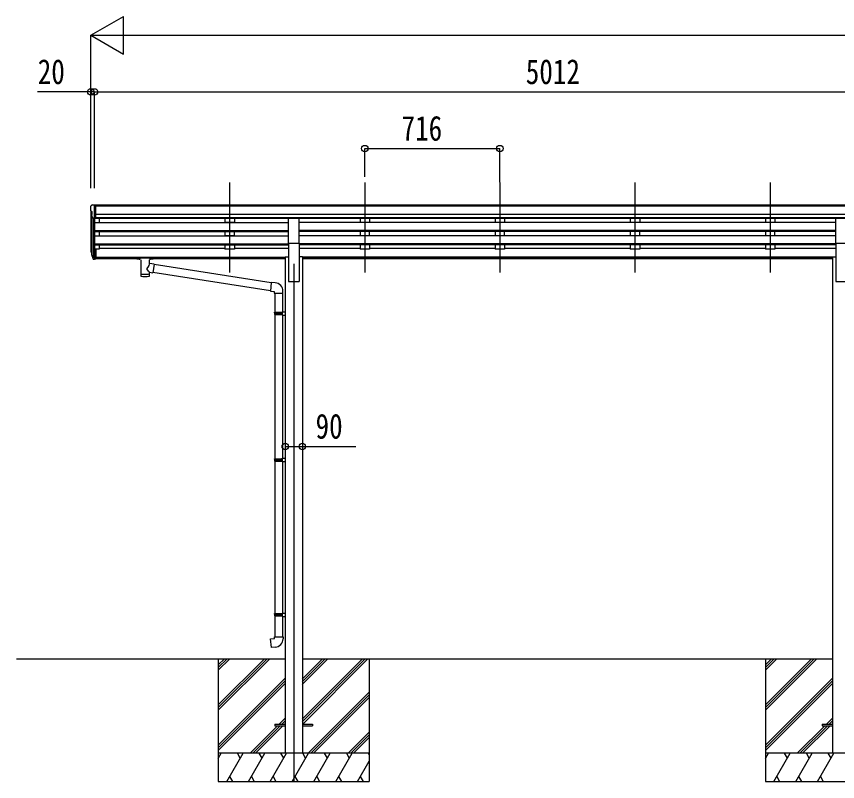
# Model space of a CAD drawing. Units: millimetres, scale not verified. Extents: x -16832 to 16820, y -11892 to 11880.
# Drawn here: x -8309 to -3957, y -6850 to -2797 of the extents above; entities that cross this region are included whole.
import ezdxf
from ezdxf.enums import TextEntityAlignment as Align

# ---------------------------------------------------------------- set-up
doc = ezdxf.new("R2010")
doc.units = ezdxf.units.MM
doc.header["$LTSCALE"] = 50
for name, color, linetype in [('0-4_YKK_12', 2, 'Continuous'), ('0-5_YKK_13', 4, 'Continuous'), ('0-6_YKK_A1', 4, 'Continuous'), ('0-7_YKK_D', 6, 'Continuous')]:
    doc.layers.add(name, color=color, linetype=linetype)
doc.styles.add('ＭＳ ゴシック', font='')
doc.styles.get('ＭＳ ゴシック').set_extended_font_data('MS Gothic')

msp = doc.modelspace()

# ---------------------------------------------------------------- linework, layer by layer
at = {"layer": '0-4_YKK_12'}
for p, q in [((-7178.92, -3675.6), (-7178.92, -4153.11)), ((-6462.92, -3675.6), (-6462.92, -4153.11)), ((-5746.92, -3675.6), (-5746.92, -4153.11)), ((-5030.92, -3675.6), (-5030.92, -4153.11)), ((-4314.92, -3675.6), (-4314.92, -4153.11)), ((-6838.92, -4106.43), (-6838.92, -6850))]:
    msp.add_line(p, q, dxfattribs=at)
at = {"layer": '0-5_YKK_13'}
for p, q in [((-7916.92, -3804.37), (-7916.92, -3805)), ((-7914.39, -3826.18), (-7909.07, -3829.25)), ((-7910.01, -3795.57), (-7914.08, -3801.38)), ((-7906.92, -3795), (-7909.25, -3795.14)), ((-7908.92, -3829.51), (-7908.92, -3845.79)), ((-7906.92, -3795), (-7888.42, -3795)), ((-7894.92, -3867.98), (-7894.92, -3795)), ((-7888.42, -3795), (-7878.42, -3795.09)), ((-7888.42, -3866.98), (-7888.42, -3795)), ((-7878.42, -3796.6), (-7878.42, -3795.09)), ((-7902.55, -3866.17), (-7911.55, -3850.58)), ((-7894.92, -3867.98), (-7900.13, -3867.67)), ((-7888.42, -3866.98), (-7894.92, -3866.98)), ((-6866.42, -3997.43), (-6866.42, -3865.63)), ((-6866.42, -3865.63), (-6811.42, -3865.63)), ((-6811.42, -3997.43), (-6811.42, -3865.63)), ((-3966.42, -3997.43), (-3966.42, -3865.63)), ((-3966.42, -3865.63), (-3911.42, -3865.63)), ((-6866.42, -3997.43), (-6811.42, -3997.43)), ((-3966.42, -3997.43), (-3911.42, -3997.43)), ((-7913.83, -4042.91), (-7909.95, -4050.86)), ((-7913.22, -4041.54), (-7909.95, -4048.6)), ((-7894.92, -4028.72), (-7894.92, -4083.5)), ((-7888.42, -4028.72), (-7894.92, -4028.72)), ((-7888.42, -4028.72), (-7888.42, -4082.76)), ((-7911.51, -4054.19), (-7911.17, -4058.59)), ((-7911.17, -4058.59), (-7902.36, -4082.14)), ((-7910.56, -4058.03), (-7902.36, -4074.21)), ((-7901.35, -4073.08), (-7909.11, -4057.67)), ((-7894.92, -4073.75), (-7900.06, -4073.75)), ((-7894.92, -4075.56), (-7899.77, -4075.56)), ((-7894.92, -4083.5), (-7899.77, -4083.5)), ((-7888.42, -4068.86), (-7894.92, -4068.86)), ((-7888.42, -4073.73), (-7894.92, -4073.73)), ((-7888.42, -4082.76), (-7894.92, -4082.76)), ((-7670.92, -4073.6), (-7670.92, -4079.36)), ((-7670.92, -4073.79), (-7670.92, -4075.33)), ((-7668.92, -4072.94), (-7585.92, -4072.94)), ((-7668.92, -4075.11), (-7585.92, -4075.11)), ((-7668.92, -4080.02), (-7654.42, -4080.02)), ((-7654.42, -4085.67), (-7654.42, -4079.12)), ((-7650.32, -4086.59), (-7650.34, -4172.03)), ((-7604.52, -4105.33), (-7604.52, -4086.59)), ((-7600.42, -4085.67), (-7600.42, -4079.12)), ((-7600.42, -4080.02), (-7585.92, -4080.02)), ((-7583.92, -4073.6), (-7583.92, -4079.36)), ((-7579.3, -4109.24), (-7604.52, -4105.32)), ((-7579.3, -4109.24), (-7586.32, -4154.5)), ((-6958.31, -4207.64), (-7579.62, -4111.25)), ((-7604.5, -4172.03), (-7604.53, -4151.36)), ((-7604.52, -4151.67), (-7586.32, -4154.5)), ((-6961.98, -4249.57), (-7586.05, -4152.76)), ((-6937.31, -4207.6), (-6958.15, -4205.78)), ((-6942.23, -4263.34), (-6896.23, -4263.34)), ((-6940.12, -4263.34), (-6940.12, -4364.07)), ((-6898.12, -4263.34), (-6898.12, -4361.51)), ((-6896.23, -4263.34), (-6896.23, -4252.43)), ((-6942.12, -4366.07), (-6941.12, -4364.07)), ((-6942.12, -4366.07), (-6898.12, -4366.07)), ((-6942.12, -4366.07), (-6942.12, -4374.07)), ((-6942.12, -4374.07), (-6898.12, -4374.07)), ((-6942.12, -4374.07), (-6941.12, -4376.07)), ((-6941.12, -4364.07), (-6898.12, -4364.07)), ((-6941.12, -4376.07), (-6898.12, -4376.07)), ((-6940.12, -4376.07), (-6940.12, -5139.95)), ((-6902.6, -4366.07), (-6903.03, -4364.07)), ((-6900.12, -4361.57), (-6884.12, -4361.1)), ((-6900.12, -4363.57), (-6900.12, -4361.57)), ((-6900.12, -4363.57), (-6898.12, -4363.57)), ((-6900.12, -4378.57), (-6900.12, -4376.57)), ((-6900.12, -4378.57), (-6884.12, -4379.04)), ((-6898.12, -4378.63), (-6898.12, -5137.39)), ((-6884.12, -4361.1), (-6884.12, -4379.04)), ((-6942.12, -5141.95), (-6941.12, -5139.95)), ((-6942.12, -5141.95), (-6898.12, -5141.95)), ((-6942.12, -5141.95), (-6942.12, -5149.95)), ((-6942.12, -5149.95), (-6898.12, -5149.95)), ((-6942.12, -5149.95), (-6941.12, -5151.95)), ((-6941.12, -5139.95), (-6898.12, -5139.95)), ((-6941.12, -5151.95), (-6898.12, -5151.95)), ((-6940.12, -5151.95), (-6940.12, -5960.44)), ((-6902.6, -5141.95), (-6903.03, -5139.95)), ((-6900.12, -5137.45), (-6884.12, -5136.97)), ((-6900.12, -5139.45), (-6900.12, -5137.45)), ((-6900.12, -5139.45), (-6898.12, -5139.45)), ((-6900.12, -5154.45), (-6900.12, -5152.45)), ((-6900.12, -5154.45), (-6884.12, -5154.92)), ((-6898.12, -5154.5), (-6898.12, -5957.88)), ((-6884.12, -5136.97), (-6884.12, -5154.92)), ((-6942.12, -5962.44), (-6941.12, -5960.44)), ((-6941.12, -5960.44), (-6898.12, -5960.44)), ((-6902.6, -5962.44), (-6903.03, -5960.44)), ((-6900.12, -5957.94), (-6884.12, -5957.47)), ((-6900.12, -5959.94), (-6900.12, -5957.94)), ((-6900.12, -5959.94), (-6898.12, -5959.94)), ((-6884.12, -5957.47), (-6884.12, -5975)), ((-6942.12, -5962.44), (-6898.12, -5962.44)), ((-6942.12, -5962.44), (-6942.12, -5970.44)), ((-6942.12, -5970.44), (-6898.12, -5970.44)), ((-6942.12, -5970.44), (-6941.12, -5972.44)), ((-6941.12, -5972.44), (-6898.12, -5972.44)), ((-6940.12, -5972.44), (-6940.12, -6082.44)), ((-6900.12, -5974.94), (-6900.12, -5972.94)), ((-6900.12, -5974.94), (-6884.12, -5975.41)), ((-6898.12, -5975), (-6898.12, -6082.44)), ((-6942.12, -6082.44), (-6896.12, -6082.44)), ((-6942.12, -6092.44), (-6942.12, -6082.44)), ((-6896.12, -6082.44), (-6896.12, -6093.36)), ((-6939.12, -6545.5), (-6939.12, -6554.5)), ((-6939.12, -6545.5), (-6884.32, -6545.5)), ((-6939.12, -6554.5), (-6884.32, -6554.5)), ((-6793.92, -6545.5), (-6739.12, -6545.5)), ((-6793.92, -6554.5), (-6739.12, -6554.5)), ((-6739.12, -6545.5), (-6739.12, -6554.5)), ((-4039.12, -6545.5), (-4039.12, -6554.5)), ((-4039.12, -6545.5), (-3984.32, -6545.5)), ((-4039.12, -6554.5), (-3984.32, -6554.5))]:
    msp.add_line(p, q, dxfattribs=at)
for points in [[(-7670.92, -4073.6), (-7670.88, -4073.41), (-7670.8, -4073.27), (-7670.7, -4073.17), (-7670.6, -4073.11), (-7670.48, -4073.07), (-7670.19, -4073.01), (-7669.7, -4072.96), (-7669.16, -4072.94), (-7668.92, -4072.94)], [(-7670.92, -4079.36), (-7670.88, -4079.55), (-7670.8, -4079.69), (-7670.7, -4079.78), (-7670.6, -4079.84), (-7670.48, -4079.89), (-7670.19, -4079.95), (-7669.7, -4080), (-7669.16, -4080.02), (-7668.92, -4080.02)], [(-7585.92, -4072.94), (-7585.57, -4072.94), (-7585.04, -4072.97), (-7584.59, -4073.02), (-7584.29, -4073.09), (-7584.12, -4073.19), (-7584, -4073.33), (-7583.93, -4073.51), (-7583.92, -4073.6)], [(-7585.92, -4080.02), (-7585.57, -4080.02), (-7585.04, -4079.99), (-7584.59, -4079.94), (-7584.29, -4079.86), (-7584.12, -4079.77), (-7584, -4079.63), (-7583.93, -4079.45), (-7583.92, -4079.36)], [(-6958.15, -4205.78), (-6962.15, -4251.6), (-6942.23, -4253.34), (-6942.23, -4263.34)], [(-6902.6, -4366.07), (-6902.6, -4374.07), (-6903.03, -4376.07)], [(-6900.12, -4376.57), (-6898.12, -4376.57), (-6898.12, -4363.57)], [(-6902.6, -5141.95), (-6902.6, -5149.95), (-6903.03, -5151.95)], [(-6900.12, -5152.45), (-6898.12, -5152.45), (-6898.12, -5139.45)], [(-6900.12, -5972.94), (-6898.12, -5972.94), (-6898.12, -5959.94)], [(-6902.6, -5962.44), (-6902.6, -5970.44), (-6903.03, -5972.44)], [(-6937.2, -6138.19), (-6958.04, -6140.01), (-6962.04, -6094.19), (-6942.12, -6092.44)]]:
    msp.add_lwpolyline(points, dxfattribs=at)
for centre, radius, start, end in [((-7913.92, -3804.37), 3, 93, 180), ((-7714.92, -3805), 202, 180, 184.94904), ((-7910.02, -3821.81), 6.18, 185.7035, 224.99897), ((-7909.19, -3796.14), 1, 93.5, 145), ((-7909.22, -3829.51), 0.3, 0, 60), ((-7908.95, -3849.08), 3, 94.7167, 210), ((-7909.22, -3845.79), 0.3, 274.7167, 0), ((-7899.95, -3864.67), 3, 210, 266.5), ((-7885.74, -4033.8), 29.53, 186.50806, 197.98144), ((-7884.33, -4032.04), 30.41, 187.1552, 198.19734), ((-6941.23, -4252.43), 45, 0, 85), ((-6941.12, -6093.36), 45, 275, 0)]:
    msp.add_arc(centre, radius, start, end, dxfattribs=at)
for centre, major_axis, ratio, start_param, end_param in [((-7826.27, -4034.23), (-89.06, 1.43), 0.57596, 6.1962358, 6.3678173), ((-7827.06, -4027.55), (87.93, 4.42), 0.541684, 3.0659337, 3.2228513), ((-7910.21, -4054.19), (1.3, 0), 0.90356, 1.3700892, 3.347195), ((-7824.29, -4038), (-89.07, 0), 0.90356, 0.2056023, 0.2515348), ((-7825, -4034.13), (-88.05, 0), 0.90356, 0.2662965, 0.3003836), ((-7899.77, -4072.85), (-3, 0), 0.90356, 0.5235988, 1.5707963), ((-7899.77, -4080.79), (3, 0), 0.90356, 3.6651914, 4.712389), ((-7900.06, -4072.4), (-1.5, 0), 0.90356, 0.5235988, 1.5707963), ((-7668.92, -4075.33), (2, 0), 0.109601, 1.5707963, 3.1415927), ((-7627.42, -4079.12), (27, 0), 0.070066, 6.2831853, 9.424778), ((-7616.42, -4083.1), (16, 0), 0.361356, 6.2636979, 6.2831853), ((-7585.92, -4075.33), (2, 0), 0.109601, 0, 1.5707963), ((-7627.42, -4131.87), (-22.81, -26.62), 0.234429, 1.6855472, 3.1268519), ((-7624.87, -4129.23), (20.32, -22.25), 0.045535, 0.0389954, 1.3075346), ((-7627.42, -4172.03), (22.92, 0), 0.101955, 3.1415499, 6.2833984), ((-7627.42, -4159.59), (22.91, 0), 0.122865, 3.1415927, 6.2831853)]:
    msp.add_ellipse(centre, major_axis=major_axis, ratio=ratio, start_param=start_param, end_param=end_param, dxfattribs=at)
at = {"layer": '0-6_YKK_A1'}
for p, q in [((-7914.92, -3825.58), (-7914.92, -4028.36)), ((-2899.42, -3796.6), (-7888.42, -3796.6)), ((-2899.42, -3801.82), (-7888.42, -3801.82)), ((-7909.95, -3853.35), (-7909.95, -4055.07)), ((-7900.92, -3867.51), (-7900.93, -4073.5)), ((-7894.92, -3836.1), (-7894.92, -4028.72)), ((-2889.42, -3845.35), (-7888.42, -3845.35)), ((-2889.42, -3863.2), (-7888.42, -3863.2)), ((-6866.42, -3866.45), (-7888.42, -3866.45)), ((-7869.92, -3866.45), (-7869.92, -3888.52)), ((-7203.92, -3866.55), (-7203.92, -3888.42)), ((-7153.92, -3866.55), (-7153.92, -3888.42)), ((-3966.42, -3866.45), (-6811.42, -3866.45)), ((-6487.92, -3866.55), (-6487.92, -3888.42)), ((-6437.92, -3866.55), (-6437.92, -3888.42)), ((-5771.92, -3866.55), (-5771.92, -3888.42)), ((-5721.92, -3866.55), (-5721.92, -3888.42)), ((-5055.92, -3866.55), (-5055.92, -3888.42)), ((-5005.92, -3866.55), (-5005.92, -3888.42)), ((-4339.92, -3866.55), (-4339.92, -3888.42)), ((-4289.92, -3866.55), (-4289.92, -3888.42)), ((-7894.92, -3888.52), (-6866.42, -3888.52)), ((-7153.92, -3888.42), (-7203.92, -3888.42)), ((-3966.42, -3888.52), (-6811.42, -3888.52)), ((-6437.92, -3888.42), (-6487.92, -3888.42)), ((-5721.92, -3888.42), (-5771.92, -3888.42)), ((-5005.92, -3888.42), (-5055.92, -3888.42)), ((-4289.92, -3888.42), (-4339.92, -3888.42)), ((-7894.92, -3930.39), (-6866.42, -3930.39)), ((-7894.92, -3931.89), (-6866.42, -3931.89)), ((-7894.92, -3936.21), (-6866.42, -3936.21)), ((-7894.92, -3958.62), (-6866.42, -3958.62)), ((-7869.92, -3936.21), (-7869.92, -3958.62)), ((-7203.92, -3936.21), (-7203.92, -3958.52)), ((-7153.92, -3958.52), (-7203.92, -3958.52)), ((-7153.92, -3958.52), (-7153.92, -3936.21)), ((-3966.42, -3930.39), (-6811.42, -3930.39)), ((-3966.42, -3931.89), (-6811.42, -3931.89)), ((-3966.42, -3936.21), (-6811.42, -3936.21)), ((-3966.42, -3958.62), (-6811.42, -3958.62)), ((-6487.92, -3936.21), (-6487.92, -3958.52)), ((-6437.92, -3958.52), (-6487.92, -3958.52)), ((-6437.92, -3958.52), (-6437.92, -3936.21)), ((-5771.92, -3936.21), (-5771.92, -3958.52)), ((-5721.92, -3958.52), (-5771.92, -3958.52)), ((-5721.92, -3958.52), (-5721.92, -3936.21)), ((-5055.92, -3936.21), (-5055.92, -3958.52)), ((-5005.92, -3958.52), (-5055.92, -3958.52)), ((-5005.92, -3958.52), (-5005.92, -3936.21)), ((-4339.92, -3936.21), (-4339.92, -3958.52)), ((-4289.92, -3958.52), (-4339.92, -3958.52)), ((-4289.92, -3958.52), (-4289.92, -3936.21)), ((-7894.92, -4000.5), (-6866.42, -4000.5)), ((-7894.92, -4001.99), (-6866.42, -4001.99)), ((-6866.42, -3997.43), (-6866.42, -4200)), ((-6811.42, -3997.43), (-6811.42, -4200)), ((-3966.42, -4000.5), (-6811.42, -4000.5)), ((-3966.42, -4001.99), (-6811.42, -4001.99)), ((-3966.42, -3997.43), (-3966.42, -4200)), ((-7894.92, -4006.31), (-6866.42, -4006.31)), ((-7869.92, -4029.36), (-7888.42, -4029.36)), ((-7869.92, -4006.31), (-7869.92, -4029.36)), ((-7869.92, -4024.41), (-7203.92, -4024.41)), ((-7203.92, -4006.31), (-7203.92, -4029.36)), ((-7153.92, -4029.36), (-7203.92, -4029.36)), ((-7153.92, -4006.31), (-7153.92, -4029.36)), ((-7153.92, -4024.41), (-6866.42, -4024.41)), ((-3966.42, -4006.31), (-6811.42, -4006.31)), ((-6811.42, -4024.41), (-6487.92, -4024.41)), ((-6487.92, -4006.31), (-6487.92, -4029.36)), ((-6437.92, -4029.36), (-6487.92, -4029.36)), ((-6437.92, -4006.31), (-6437.92, -4029.36)), ((-6437.92, -4024.41), (-5771.92, -4024.41)), ((-5771.92, -4006.31), (-5771.92, -4029.36)), ((-5721.92, -4029.36), (-5771.92, -4029.36)), ((-5721.92, -4006.31), (-5721.92, -4029.36)), ((-5721.92, -4024.41), (-5055.92, -4024.41)), ((-5055.92, -4006.31), (-5055.92, -4029.36)), ((-5005.92, -4029.36), (-5055.92, -4029.36)), ((-5005.92, -4006.31), (-5005.92, -4029.36)), ((-5005.92, -4024.41), (-4339.92, -4024.41)), ((-4339.92, -4006.31), (-4339.92, -4029.36)), ((-4289.92, -4029.36), (-4339.92, -4029.36)), ((-4289.92, -4006.31), (-4289.92, -4029.36)), ((-4289.92, -4024.41), (-3966.42, -4024.41)), ((-7888.42, -4071.43), (-6884.12, -4071.43)), ((-7888.42, -4072.82), (-6884.12, -4072.82)), ((-7654.42, -4080.51), (-7888.42, -4080.51)), ((-6884.12, -4080.51), (-7600.42, -4080.51)), ((-6884.12, -4071), (-6884.12, -6700)), ((-6884.12, -4071), (-6866.42, -4071)), ((-6793.72, -4071), (-6811.42, -4071)), ((-6793.72, -4071), (-6793.72, -6700)), ((-3984.12, -4071.43), (-6793.72, -4071.43)), ((-3984.12, -4072.82), (-6793.72, -4072.82)), ((-3984.12, -4080.51), (-6793.72, -4080.51)), ((-3984.12, -4071), (-3984.12, -6700)), ((-3984.12, -4071), (-3966.42, -4071)), ((-6866.42, -4200), (-6811.42, -4200)), ((-3966.42, -4200), (-3911.42, -4200)), ((-8308.96, -6200), (-6883.92, -6200)), ((-7239.12, -6200), (-7239.12, -6850)), ((-7239.12, -6444.18), (-6994.94, -6200)), ((-7239.12, -6458.32), (-6980.8, -6200)), ((-7239.12, -6472.46), (-6966.66, -6200)), ((-7239.12, -6260.33), (-7178.79, -6200)), ((-7239.12, -6246.19), (-7192.93, -6200)), ((-7239.12, -6232.05), (-7207.07, -6200)), ((-6793.92, -6200), (-3983.92, -6200)), ((-6793.92, -6519.48), (-6474.44, -6200)), ((-6793.92, -6533.62), (-6460.3, -6200)), ((-6793.92, -6335.63), (-6658.29, -6200)), ((-6793.92, -6321.49), (-6672.43, -6200)), ((-6793.92, -6307.35), (-6686.57, -6200)), ((-6791.66, -6545.5), (-6446.16, -6200)), ((-6439.12, -6200), (-6439.12, -6850)), ((-4339.12, -6200), (-4339.12, -6850)), ((-4339.12, -6444.18), (-4094.94, -6200)), ((-4339.12, -6458.32), (-4080.8, -6200)), ((-4339.12, -6472.46), (-4066.66, -6200)), ((-4339.12, -6260.33), (-4278.79, -6200)), ((-4339.12, -6246.19), (-4292.93, -6200)), ((-4339.12, -6232.05), (-4307.07, -6200)), ((-7239.12, -6656.31), (-6884.32, -6301.51)), ((-4339.12, -6656.31), (-3984.32, -6301.51)), ((-7239.12, -6670.45), (-6884.32, -6315.65)), ((-7239.12, -6684.59), (-6884.32, -6329.79)), ((-4339.12, -6670.45), (-3984.32, -6315.65)), ((-4339.12, -6684.59), (-3984.32, -6329.79)), ((-6762.31, -6700), (-6439.12, -6376.81)), ((-6748.17, -6700), (-6439.12, -6390.95)), ((-6734.03, -6700), (-6439.12, -6405.09)), ((-6916.18, -6545.5), (-6884.32, -6513.64)), ((-4016.18, -6545.5), (-3984.32, -6513.64)), ((-7070.68, -6700), (-6925.18, -6554.5)), ((-7056.54, -6700), (-6911.04, -6554.5)), ((-7042.39, -6700), (-6896.89, -6554.5)), ((-6902.04, -6545.5), (-6884.32, -6527.78)), ((-6887.89, -6545.5), (-6884.32, -6541.93)), ((-4170.68, -6700), (-4025.18, -6554.5)), ((-4156.54, -6700), (-4011.04, -6554.5)), ((-4142.39, -6700), (-3996.89, -6554.5)), ((-4002.04, -6545.5), (-3984.32, -6527.78)), ((-3987.89, -6545.5), (-3984.32, -6541.93)), ((-6550.18, -6700), (-6439.12, -6588.94)), ((-6536.04, -6700), (-6439.12, -6603.08)), ((-6521.89, -6700), (-6439.12, -6617.23)), ((-6439.12, -6700), (-7239.12, -6700)), ((-7239.12, -6727.5), (-7223.24, -6700)), ((-7194.37, -6850), (-7107.77, -6700)), ((-7122.77, -6725.98), (-7137.77, -6700)), ((-7078.9, -6850), (-6992.3, -6700)), ((-7007.3, -6725.98), (-7022.3, -6700)), ((-6963.43, -6850), (-6876.83, -6700)), ((-6891.83, -6725.98), (-6906.83, -6700)), ((-6847.96, -6850), (-6761.36, -6700)), ((-6776.36, -6725.98), (-6791.36, -6700)), ((-6732.49, -6850), (-6645.89, -6700)), ((-6660.89, -6725.98), (-6675.89, -6700)), ((-6617.02, -6850), (-6530.42, -6700)), ((-6560.42, -6700), (-6545.42, -6725.98)), ((-6444.95, -6700), (-6439.12, -6710.1)), ((-3539.12, -6700), (-4339.12, -6700)), ((-4339.12, -6727.5), (-4323.24, -6700)), ((-4294.37, -6850), (-4207.77, -6700)), ((-4222.77, -6725.98), (-4237.77, -6700)), ((-4178.9, -6850), (-4092.3, -6700)), ((-4107.3, -6725.98), (-4122.3, -6700)), ((-4063.43, -6850), (-3976.83, -6700)), ((-3991.83, -6725.98), (-4006.83, -6700)), ((-6501.55, -6850), (-6439.12, -6741.86)), ((-7179.38, -6824.02), (-7164.38, -6850)), ((-7063.91, -6824.02), (-7048.91, -6850)), ((-6948.43, -6824.02), (-6933.44, -6850)), ((-6832.96, -6824.02), (-6817.97, -6850)), ((-6717.5, -6824.02), (-6702.5, -6850)), ((-6602.03, -6824.02), (-6587.03, -6850)), ((-6486.56, -6824.02), (-6471.56, -6850)), ((-4279.38, -6824.02), (-4264.38, -6850)), ((-4163.91, -6824.02), (-4148.91, -6850)), ((-4048.43, -6824.02), (-4033.44, -6850)), ((-7239.12, -6850), (-6439.12, -6850)), ((-4339.12, -6850), (-3539.12, -6850))]:
    msp.add_line(p, q, dxfattribs=at)
at = {"layer": '0-7_YKK_D'}
for p, q in [((-7914.92, -2896.6), (-7741.72, -2796.6)), ((-7741.72, -2996.6), (-7741.72, -2796.6)), ((-7914.92, -3706.18), (-7914.92, -2895.6)), ((-7914.92, -2896.6), (-7741.72, -2996.6)), ((-7914.92, -2896.6), (-7568.51, -2896.6)), ((-7714.92, -2896.6), (1233.28, -2896.6)), ((-7914.92, -3705.18), (-7914.92, -3195.6)), ((-7894.92, -3706.18), (-7894.92, -3195.6)), ((-7894.92, -3706.18), (-7894.92, -3195.6)), ((-7894.92, -3196.6), (-2882.92, -3196.6)), ((-6462.92, -3646.71), (-6462.92, -3495.6)), ((-6462.92, -3496.6), (-5746.92, -3496.6)), ((-5746.92, -3674.6), (-5746.92, -3495.6))]:
    msp.add_line(p, q, dxfattribs=at)
for points in [[(-7894.92, -3196.6), (-7914.92, -3196.6), (-8198.12, -3196.6)], [(-6884.12, -5075), (-6793.72, -5075), (-6510.52, -5075)]]:
    msp.add_lwpolyline(points, dxfattribs=at)
for centre in [(-7914.92, -3196.6), (-7894.92, -3196.6), (-7894.92, -3196.6), (-6462.92, -3496.6), (-5746.92, -3496.6), (-6884.12, -5075), (-6793.72, -5075)]:
    msp.add_circle(centre, 17, dxfattribs=at)

# ---------------------------------------------------------------- texts
at = {"layer": '0-7_YKK_D', "style": 'ＭＳ ゴシック', "width": 0.8}
for s, p in [('20', (-8196.12, -3194.6)), ('5012', (-5609.72, -3194.6)), ('716', (-6268.12, -3494.6)), ('90', (-6723.72, -5073))]:
    msp.add_text(s, height=132, dxfattribs=at).set_placement(p, align=Align.BOTTOM_LEFT)

doc.saveas('drawing.dxf')
